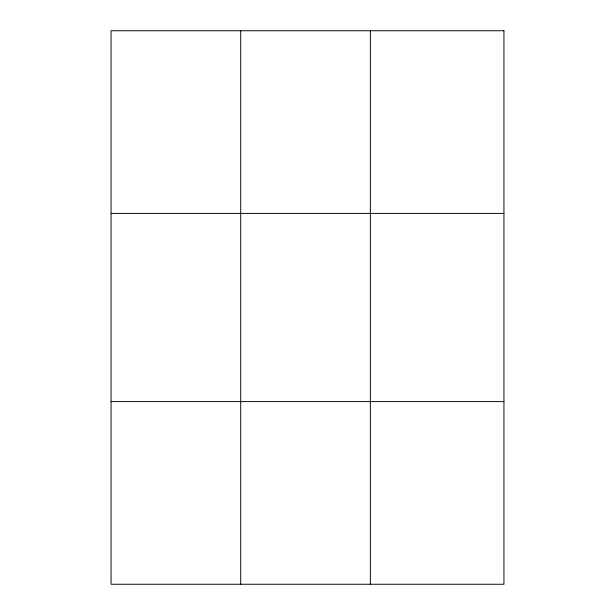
<?xml version="1.0" encoding="UTF-8"?>
<svg xmlns="http://www.w3.org/2000/svg" width="615" height="615" viewBox="0 0 615 615"><rect width="100%" height="100%" fill="white"/><g stroke="black" fill="none" stroke-linecap="round" stroke-linejoin="round"><path stroke-width="0.92" d="M240.711 30.75L240.711 584.25M370.361 30.75L370.361 584.25M111.069 213.405L503.931 213.405M111.069 401.595L503.931 401.595M503.931 30.75L503.931 584.25L111.069 584.25L111.069 30.75L503.931 30.75"/></g></svg>
